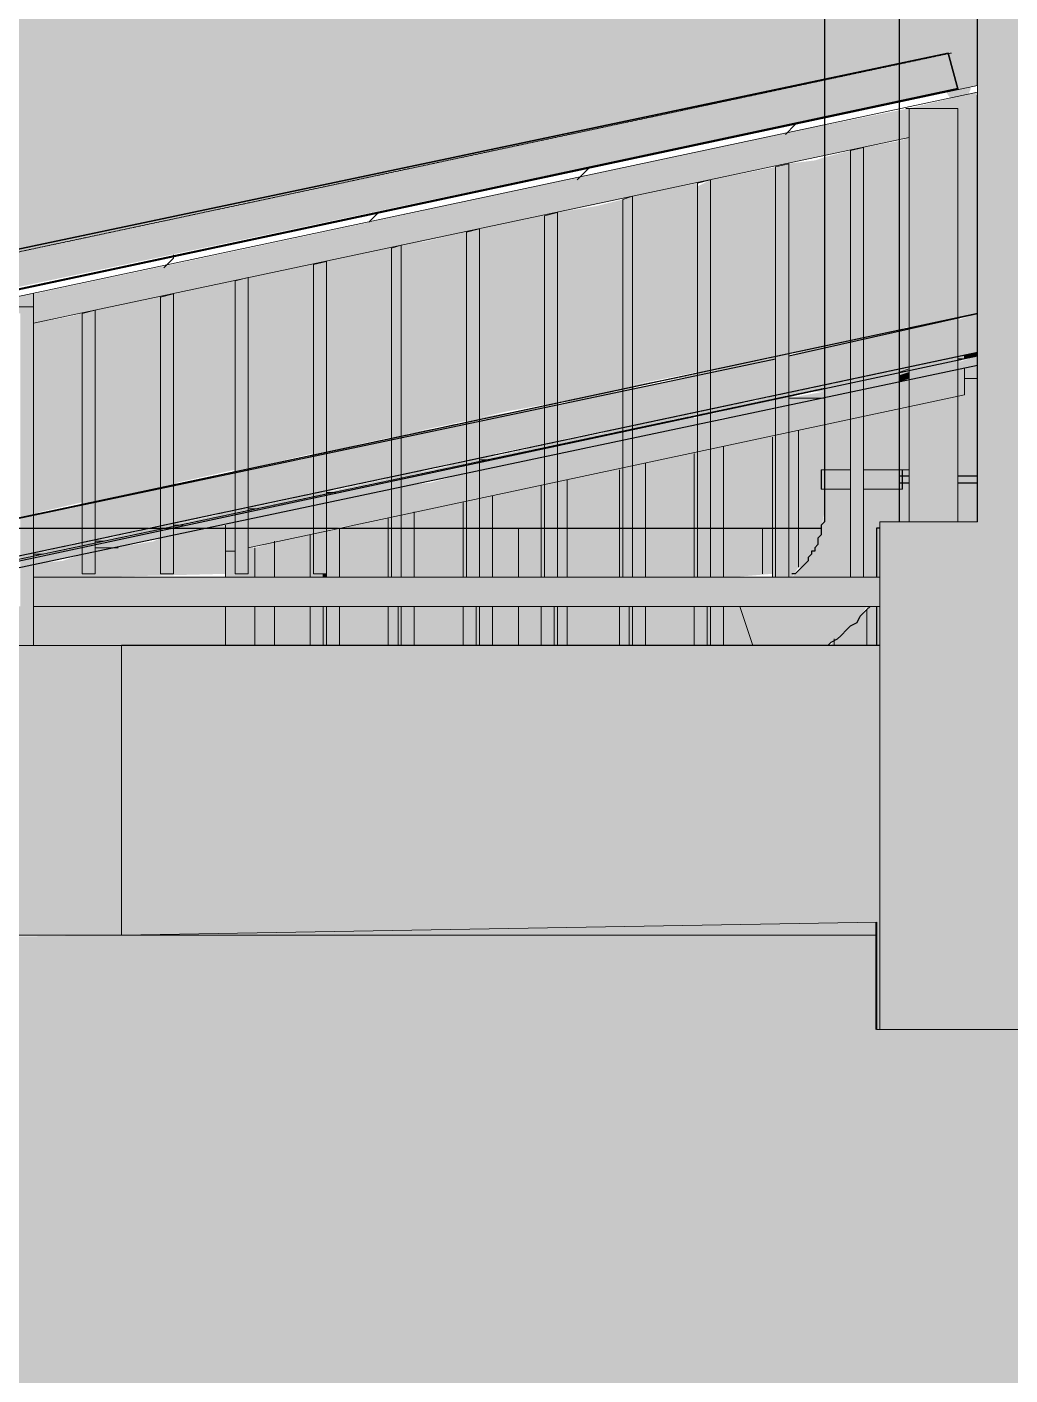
# Model space of a CAD drawing. Header units: millimetres. Extents: x -11345 to 411485, y -9810 to 73012.
# Drawn here: x 321737 to 323015, y 27488 to 29241 of the extents above; entities that cross this region are included whole.
import ezdxf

# ---------------------------------------------------------------- set-up
doc = ezdxf.new("R2010")
doc.units = ezdxf.units.MM
doc.linetypes.add('PDF_IMPORT', pattern=[1, 0.8, -0.2])
for name, color, linetype, true_color in [('PDF _Крыша', 9, 'Continuous', 0x808080), ('PDF _Обобщенные модели', 7, 'Continuous', 0xb5bcbf), ('PDF _Ограждение', 7, 'Continuous', 0x7f7f7f), ('PDF _Стены штриховка поверхности', 7, 'Continuous', 0xcacbcc)]:
    doc.layers.add(name, color=color, linetype=linetype, true_color=true_color)
doc.layers.add('PDF _Линии', color=7, linetype='Continuous')
doc.layers.add('PDF _Узлы', color=7, linetype='Continuous')

msp = doc.modelspace()

# ---------------------------------------------------------------- hatches: boundary and pattern name
at = {"layer": 'PDF _Крыша', "true_color": 0x444f5b, "transparency": 33554559}
for points in [[(322973.09649, 28800.3746), (322973.09649, 28813.07371), (322947.69826, 28804.60764), (322947.69826, 28796.14156)], [(322884.20269, 28783.44245), (322884.20269, 28791.90852), (322871.50357, 28787.67548), (322871.50357, 28779.20941)], [(322710.64812, 28745.3451), (322710.64812, 28753.81118), (322676.78381, 28749.57814), (322625.98735, 28736.87902), (322625.98735, 28728.41295), (322642.9195, 28732.64599), (322672.55077, 28736.87902)], [(322774.14369, 28758.04422), (322774.14369, 28766.51029), (322727.58027, 28758.04422), (322727.58027, 28749.57814), (322757.21154, 28753.81118)], [(322609.0552, 28732.64599), (322592.12304, 28732.64599), (322562.49177, 28724.17991), (322524.39443, 28715.71383), (322524.39443, 28707.24776), (322558.25874, 28711.48079), (322609.0552, 28724.17991)], [(322511.69531, 28703.01472), (322511.69531, 28711.48079), (322477.83101, 28707.24776), (322427.03455, 28694.54864), (322427.03455, 28686.08256), (322456.66582, 28690.3156), (322473.59797, 28694.54864)], [(322410.10239, 28681.84953), (322410.10239, 28690.3156), (322376.23809, 28686.08256), (322363.53897, 28681.84953), (322325.44163, 28673.38345), (322325.44163, 28664.91737), (322338.14074, 28664.91737), (322372.00505, 28673.38345)], [(322308.50947, 28660.68433), (322308.50947, 28669.15041), (322291.57732, 28664.91737), (322261.94605, 28660.68433), (322223.84871, 28652.21826), (322223.84871, 28643.75218), (322232.31478, 28643.75218), (322274.64517, 28652.21826)], [(322211.14959, 28639.51914), (322211.14959, 28647.98522), (322181.51832, 28643.75218), (322160.35313, 28639.51914), (322126.48882, 28631.05307), (322126.48882, 28622.58699), (322156.12009, 28626.82003), (322173.05225, 28631.05307)], [(322109.55667, 28618.35395), (322109.55667, 28626.82003), (322079.9254, 28622.58699), (322062.99325, 28618.35395), (322024.8959, 28609.88787), (322024.8959, 28601.4218), (322058.76021, 28605.65484)], [(322007.96375, 28597.18876), (322007.96375, 28605.65484), (321978.33248, 28601.4218), (321927.53602, 28588.72268), (321927.53602, 28580.25661), (321957.16729, 28584.48964), (321965.63337, 28588.72268), (321974.09944, 28588.72268)], [(321910.60387, 28576.02357), (321910.60387, 28584.48964), (321876.73956, 28580.25661), (321825.9431, 28567.55749), (321825.9431, 28559.09141), (321855.57437, 28563.32445), (321859.80741, 28563.32445), (321872.50652, 28567.55749)], [(321809.01095, 28554.85838), (321809.01095, 28563.32445), (321779.37968, 28559.09141), (321745.51537, 28550.62534), (321745.51537, 28542.15926), (321753.98145, 28542.15926), (321792.07879, 28550.62534)]]:
    msp.add_hatch(color=251, dxfattribs=at).paths.add_polyline_path(points)
at = {"layer": 'PDF _Обобщенные модели', "transparency": 33554559}
for color, points in [(256, [(322875.73661, 31835.46309), (322875.73661, 31839.69613), (322871.50357, 31839.69613), (322871.50357, 32262.99997), (322854.57142, 32258.76693), (322854.57142, 32305.33035), (322774.14369, 32296.86427), (322774.14369, 31839.69613), (322769.91065, 31839.69613), (322769.91065, 31818.53094), (322774.14369, 31818.53094), (322774.14369, 31204.74038), (322769.91065, 31204.74038), (322769.91065, 31179.34215), (322774.14369, 31179.34215), (322774.14369, 30569.78463), (322769.91065, 30569.78463), (322769.91065, 30544.3864), (322774.14369, 30544.3864), (322774.14369, 29934.82888), (322769.91065, 29934.82888), (322769.91065, 29909.43065), (322774.14369, 29909.43065), (322774.14369, 29299.87312), (322769.91065, 29299.87312), (322769.91065, 29274.47489), (322774.14369, 29274.47489), (322774.14369, 29172.88197), (322871.50357, 29194.04717), (322871.50357, 29274.47489), (322875.73661, 29274.47489), (322875.73661, 29282.94097), (322973.09649, 29282.94097), (322973.09649, 29291.40705), (322875.73661, 29291.40705), (322875.73661, 29299.87312), (322871.50357, 29299.87312), (322871.50357, 29909.43065), (322875.73661, 29909.43065), (322875.73661, 29917.89672), (322973.09649, 29917.89672), (322973.09649, 29926.3628), (322875.73661, 29926.3628), (322875.73661, 29934.82888), (322871.50357, 29934.82888), (322871.50357, 30544.3864), (322875.73661, 30544.3864), (322875.73661, 30552.85248), (322973.09649, 30552.85248), (322973.09649, 30561.31855), (322875.73661, 30561.31855), (322875.73661, 30569.78463), (322871.50357, 30569.78463), (322871.50357, 31179.34215), (322875.73661, 31179.34215), (322875.73661, 31187.80823), (322973.09649, 31187.80823), (322973.09649, 31200.50734), (322875.73661, 31196.2743), (322875.73661, 31204.74038), (322871.50357, 31204.74038), (322871.50357, 31818.53094), (322875.73661, 31818.53094), (322875.73661, 31822.76398), (322973.09649, 31822.76398), (322973.09649, 31826.99702), (322875.73661, 31826.99702), (322973.09649, 31831.23006), (322973.09649, 31835.46309)]), (7, [(322964.63042, 29160.18286), (322960.39738, 29168.64894), (322951.9313, 29177.11501), (322943.46523, 29177.11501), (322934.99915, 29168.64894), (322930.76611, 29160.18286), (322934.99915, 29151.71678), (322943.46523, 29143.25071), (322951.9313, 29143.25071), (322960.39738, 29151.71678)]), (7, [(322964.63042, 29160.18286), (322960.39738, 29168.64894), (322951.9313, 29177.11501), (322943.46523, 29177.11501), (322934.99915, 29168.64894), (322930.76611, 29160.18286), (322934.99915, 29151.71678), (322943.46523, 29143.25071), (322951.9313, 29143.25071), (322960.39738, 29151.71678)]), (256, [(322875.73661, 28647.98522), (322884.20269, 28647.98522), (322884.20269, 28656.4513), (322875.73661, 28656.4513), (322875.73661, 28664.91737), (322871.50357, 28664.91737), (322871.50357, 29092.45425), (322824.94015, 29083.98817), (322824.94015, 28525.22711), (322841.87231, 28525.22711), (322841.87231, 28588.72268), (322846.10534, 28588.72268), (322846.10534, 28597.18876), (322871.50357, 28597.18876), (322871.50357, 28639.51914), (322875.73661, 28639.51914)]), (256, [(322774.14369, 28664.91737), (322769.91065, 28664.91737), (322769.91065, 28639.51914), (322774.14369, 28639.51914), (322774.14369, 28605.65484), (322765.67761, 28571.79053), (322752.9785, 28546.3923), (322731.81331, 28525.22711), (322808.008, 28525.22711), (322808.008, 29079.75513), (322774.14369, 29071.28905)]), (256, [(322947.69826, 28656.4513), (322947.69826, 28647.98522), (322973.09649, 28647.98522), (322973.09649, 28656.4513)]), (256, [(322829.17319, 28487.12976), (322664.08469, 28487.12976), (322681.01685, 28436.3333), (322778.37673, 28436.3333), (322808.008, 28461.73153), (322820.70711, 28474.43065)])]:
    msp.add_hatch(color=color, dxfattribs=at).paths.add_polyline_path(points)
at = {"layer": 'PDF _Обобщенные модели', "true_color": 0x51565c, "transparency": 33554559}
for points in [[(322947.69826, 29160.18286), (322934.99915, 29206.74628), (322714.88115, 29160.18286), (321470.36788, 28897.73448), (321478.83396, 28851.17106), (321478.83396, 28846.93802), (321495.76611, 28851.17106), (321703.18499, 28897.73448)], [(322884.20269, 28791.90852), (322884.20269, 28851.17106), (322879.96965, 28846.93802), (322871.50357, 28846.93802), (322871.50357, 28787.67548)], [(322702.18204, 28808.84068), (322625.98735, 28796.14156), (322625.98735, 28791.90852), (322634.45343, 28796.14156), (322642.9195, 28797.55257), (322625.98735, 28791.90852), (322625.98735, 28736.87902), (322634.45343, 28741.11206), (322655.61862, 28745.3451), (322710.64812, 28753.81118), (322710.64812, 28762.27725), (322697.949, 28758.04422), (322681.01685, 28753.81118), (322670.01095, 28752.11796), (322710.64812, 28762.27725), (322710.64812, 28813.07371)], [(322223.84871, 28707.24776), (322223.84871, 28652.21826), (322232.31478, 28652.21826), (322253.47997, 28656.4513), (322308.50947, 28669.15041), (322308.50947, 28677.61649), (322283.11124, 28669.15041), (322247.55372, 28661.53094), (322270.41213, 28669.15041), (322308.50947, 28677.61649), (322308.50947, 28728.41295), (322304.27643, 28724.17991), (322291.57732, 28724.17991), (322269.80741, 28718.73743), (322223.84871, 28711.48079), (322223.84871, 28707.24776), (322232.31478, 28711.48079), (322257.71301, 28715.71383)]]:
    msp.add_hatch(color=251, dxfattribs=at).paths.add_polyline_path(points)
h = msp.add_hatch(color=251, dxfattribs=at)
h.paths.add_polyline_path([(322947.69826, 28863.87017), (322947.69826, 28859.63714), (322951.9313, 28863.87017), (322973.09649, 28868.10321), (322964.63042, 28868.10321)])
h.paths.add_polyline_path([(322947.69826, 28859.63714), (322947.69826, 28804.60764), (322956.16434, 28808.84068), (322956.16434, 28813.07371), (322960.39738, 28813.07371), (322973.09649, 28817.30675), (322973.09649, 28868.10321)])
h = msp.add_hatch(color=251, dxfattribs=at)
h.paths.add_polyline_path([(322727.58027, 28817.30675), (322727.58027, 28813.07371), (322731.81331, 28817.30675), (322774.14369, 28825.77283), (322765.67761, 28825.77283)])
h.paths.add_polyline_path([(322774.14369, 28766.51029), (322774.14369, 28825.77283), (322740.27938, 28817.30675), (322727.58027, 28813.07371), (322727.58027, 28758.04422), (322740.27938, 28762.27725), (322752.9785, 28766.51029)])
h = msp.add_hatch(color=251, dxfattribs=at)
h.paths.add_polyline_path([(322554.0257, 28724.17991), (322609.0552, 28736.87902), (322609.0552, 28787.67548), (322524.39443, 28770.74333), (322524.39443, 28715.71383), (322537.09354, 28719.94687)])
h.paths.add_polyline_path([(322524.39443, 28774.97637), (322524.39443, 28770.74333), (322532.86051, 28774.97637), (322609.0552, 28787.67548), (322609.0552, 28791.90852), (322600.58912, 28787.67548)])
h = msp.add_hatch(color=251, dxfattribs=at)
h.paths.add_polyline_path([(322427.03455, 28753.81118), (322427.03455, 28749.57814), (322431.26759, 28753.81118), (322459.80646, 28758.31732), (322427.03455, 28749.57814), (322427.03455, 28703.01472), (322511.69531, 28719.94687), (322511.69531, 28770.74333), (322503.22924, 28766.51029), (322490.53012, 28766.51029), (322469.36493, 28760.86624)])
h.paths.add_polyline_path([(322511.69531, 28711.48079), (322511.69531, 28719.94687), (322482.06405, 28711.48079), (322427.03455, 28703.01472), (322427.03455, 28694.54864), (322439.73366, 28698.78168), (322452.43278, 28703.01472)])
h = msp.add_hatch(color=251, dxfattribs=at)
h.paths.add_polyline_path([(322325.44163, 28732.64599), (322325.44163, 28728.41295), (322333.9077, 28732.64599), (322359.30593, 28736.87902), (322325.44163, 28728.41295), (322325.44163, 28677.61649), (322342.37378, 28681.84953), (322346.60682, 28686.08256), (322410.10239, 28698.78168), (322410.10239, 28749.57814), (322401.63632, 28745.3451), (322393.17024, 28745.3451), (322376.23809, 28741.11206)])
h.paths.add_polyline_path([(322410.10239, 28690.3156), (322410.10239, 28698.78168), (322397.40328, 28694.54864), (322380.47113, 28690.3156), (322325.44163, 28677.61649), (322325.44163, 28673.38345), (322338.14074, 28677.61649), (322355.07289, 28677.61649)])
h = msp.add_hatch(color=251, dxfattribs=at)
h.paths.add_polyline_path([(322126.48882, 28690.3156), (322126.48882, 28686.08256), (322134.9549, 28690.3156), (322160.35313, 28694.54864), (322126.48882, 28686.08256), (322126.48882, 28635.2861), (322139.18794, 28639.51914), (322211.14959, 28656.4513), (322211.14959, 28707.24776), (322202.68351, 28703.01472), (322194.21744, 28703.01472), (322177.28528, 28698.78168)])
h.paths.add_polyline_path([(322211.14959, 28647.98522), (322211.14959, 28656.4513), (322202.68351, 28652.21826), (322181.51832, 28647.98522), (322126.48882, 28635.2861), (322126.48882, 28631.05307), (322139.18794, 28635.2861), (322156.12009, 28635.2861)])
h = msp.add_hatch(color=251, dxfattribs=at)
h.paths.add_polyline_path([(322079.07879, 28675.07666), (322109.55667, 28681.84953), (322109.55667, 28686.08256), (322101.09059, 28681.84953), (322024.8959, 28664.91737), (322024.8959, 28614.12091), (322109.55667, 28635.2861), (322109.55667, 28681.84953), (322092.62452, 28677.61649)])
h.paths.add_polyline_path([(322109.55667, 28626.82003), (322109.55667, 28635.2861), (322096.85756, 28631.05307), (322079.9254, 28626.82003), (322024.8959, 28614.12091), (322024.8959, 28609.88787), (322037.59502, 28614.12091), (322054.52717, 28614.12091)])
h = msp.add_hatch(color=251, dxfattribs=at)
h.paths.add_polyline_path([(321969.86641, 28652.21826), (322007.96375, 28660.68433), (322007.96375, 28664.91737), (322003.73071, 28660.68433), (321927.53602, 28643.75218), (321927.53602, 28592.95572), (321978.33248, 28605.65484), (322007.96375, 28614.12091), (322007.96375, 28660.68433), (321991.0316, 28656.4513)])
h.paths.add_polyline_path([(322007.96375, 28605.65484), (322007.96375, 28614.12091), (321982.56552, 28605.65484), (321927.53602, 28592.95572), (321927.53602, 28588.72268), (321940.23514, 28592.95572), (321952.93425, 28592.95572)])
h = msp.add_hatch(color=251, dxfattribs=at)
h.paths.add_polyline_path([(321902.13779, 28639.51914), (321825.9431, 28622.58699), (321825.9431, 28571.79053), (321889.43868, 28588.72268), (321910.60387, 28592.95572), (321910.60387, 28643.75218)])
h.paths.add_polyline_path([(321910.60387, 28584.48964), (321910.60387, 28592.95572), (321897.90475, 28588.72268), (321880.9726, 28584.48964), (321825.9431, 28571.79053), (321825.9431, 28567.55749), (321838.64222, 28571.79053), (321855.57437, 28571.79053)])
h = msp.add_hatch(color=251, dxfattribs=at)
h.paths.add_polyline_path([(321785.42688, 28612.91147), (321809.01095, 28618.35395), (321809.01095, 28622.58699), (321804.77791, 28618.35395), (321745.51537, 28605.65484), (321745.51537, 28554.85838), (321775.14664, 28563.32445), (321809.01095, 28571.79053), (321809.01095, 28618.35395), (321792.07879, 28614.12091)])
h.paths.add_polyline_path([(321809.01095, 28563.32445), (321809.01095, 28571.79053), (321796.31183, 28567.55749), (321745.51537, 28554.85838), (321745.51537, 28550.62534), (321758.21449, 28554.85838), (321775.14664, 28554.85838)])
at = {"layer": 'PDF _Ограждение', "true_color": 0xf7fbf5, "transparency": 33554559}
h = msp.add_hatch(color=7, dxfattribs=at)
h.paths.add_polyline_path([(322024.8959, 28913.25562), (322109.55667, 28931.21397), (322109.55667, 28580.25661), (322105.32363, 28580.25661), (322105.32363, 28525.22711), (322033.36198, 28525.22711), (322033.36198, 28563.32445), (322024.8959, 28563.32445)])
h.paths.add_polyline_path([(321715.8841, 28487.12976), (321715.8841, 28868.10321), (321728.58322, 28868.10321), (321728.58322, 28487.12976)], flags=0)
h.paths.add_polyline_path([(322126.48882, 28529.46014), (322126.48882, 28525.22711), (322122.25579, 28525.22711), (322122.25579, 28529.46014)], flags=0)
h.paths.add_polyline_path([(322211.14959, 28952.76398), (322211.14959, 28601.4218), (322206.91655, 28601.4218), (322206.91655, 28525.22711), (322143.42098, 28525.22711), (322143.42098, 28588.72268), (322126.48882, 28584.48964), (322126.48882, 28934.80564)], flags=0)
h.paths.add_polyline_path([(322223.84871, 28955.47951), (322308.50947, 28973.58307), (322308.50947, 28622.58699), (322304.27643, 28622.58699), (322304.27643, 28525.22711), (322240.78086, 28525.22711), (322240.78086, 28609.88787), (322223.84871, 28605.65484)], flags=0)
h.paths.add_polyline_path([(322415.99184, 28996.56672), (322410.10239, 28995.09436), (322410.10239, 28643.75218), (322405.86936, 28643.75218), (322405.86936, 28525.22711), (322342.37378, 28525.22711), (322342.37378, 28631.05307), (322325.44163, 28626.82003), (322325.44163, 28977.20379)], flags=0)
h.paths.add_polyline_path([(322518.15627, 29018.41321), (322511.69531, 29016.25955), (322511.69531, 28664.91737), (322507.46228, 28664.91737), (322507.46228, 28525.22711), (322439.73366, 28525.22711), (322439.73366, 28652.21826), (322427.03455, 28647.98522), (322427.03455, 28998.92806)], flags=0)
h.paths.add_polyline_path([(322625.33611, 29041.33217), (322609.0552, 29033.19171), (322609.0552, 28686.08256), (322604.82216, 28686.08256), (322604.82216, 28525.22711), (322541.32658, 28525.22711), (322541.32658, 28673.38345), (322524.39443, 28669.15041), (322524.39443, 29019.74715)], flags=0)
h.paths.add_polyline_path([(321847.10829, 28876.56929), (321931.76906, 28893.50144), (322007.96375, 28909.66395), (322007.96375, 28559.09141), (321995.26464, 28559.09141), (321995.26464, 28525.22711), (321745.51537, 28525.22711), (321745.51537, 28855.4041)], flags=0)
h.paths.add_polyline_path([(321745.51537, 28893.50144), (321745.51537, 28876.56929), (321686.25284, 28876.56929), (321686.25284, 28436.3333), (321745.51537, 28436.3333), (321745.51537, 28487.12976), (321995.26464, 28487.12976), (321995.26464, 28436.3333), (322033.36198, 28436.3333), (322033.36198, 28487.12976), (322105.32363, 28487.12976), (322105.32363, 28436.3333), (322122.25579, 28436.3333), (322122.25579, 28487.12976), (322126.48882, 28487.12976), (322126.48882, 28436.3333), (322143.42098, 28436.3333), (322143.42098, 28487.12976), (322206.91655, 28487.12976), (322206.91655, 28436.3333), (322219.61567, 28436.3333), (322219.61567, 28487.12976), (322223.84871, 28487.12976), (322223.84871, 28436.3333), (322240.78086, 28436.3333), (322240.78086, 28487.12976), (322304.27643, 28487.12976), (322304.27643, 28436.3333), (322321.20859, 28436.3333), (322321.20859, 28487.12976), (322325.44163, 28487.12976), (322325.44163, 28436.3333), (322342.37378, 28436.3333), (322342.37378, 28487.12976), (322405.86936, 28487.12976), (322405.86936, 28436.3333), (322422.80151, 28436.3333), (322422.80151, 28487.12976), (322427.03455, 28487.12976), (322427.03455, 28436.3333), (322439.73366, 28436.3333), (322439.73366, 28487.12976), (322507.46228, 28487.12976), (322507.46228, 28436.3333), (322520.16139, 28436.3333), (322520.16139, 28487.12976), (322524.39443, 28487.12976), (322524.39443, 28436.3333), (322541.32658, 28436.3333), (322541.32658, 28487.12976), (322604.82216, 28487.12976), (322604.82216, 28436.3333), (322621.75431, 28436.3333), (322621.75431, 28487.12976), (322625.98735, 28487.12976), (322625.98735, 28436.3333), (322642.9195, 28436.3333), (322642.9195, 28487.12976), (322846.10534, 28487.12976), (322846.10534, 28525.22711), (322824.94015, 28525.22711), (322824.94015, 29083.98817), (322808.008, 29079.75513), (322808.008, 28525.22711), (322731.81331, 28525.22711), (322740.27938, 28537.92622), (322740.27938, 28715.71383), (322727.58027, 28711.48079), (322727.58027, 29062.82298), (322710.64812, 29058.58994), (322710.64812, 28707.24776), (322706.41508, 28707.24776), (322706.41508, 28525.22711), (322642.9195, 28525.22711), (322642.9195, 28694.54864), (322625.98735, 28690.3156), (322625.98735, 29041.47142), (322884.20269, 29096.68728), (322884.20269, 28597.18876), (322947.69826, 28597.18876), (322947.69826, 29134.78463), (322884.20269, 29134.78463), (322693.71596, 29096.68728), (322024.8959, 28952.76398)], flags=0)
for points in [[(321927.53602, 28529.46014), (321927.53602, 28893.50144), (321910.60387, 28889.2684), (321910.60387, 28529.46014)], [(321825.9431, 28529.46014), (321825.9431, 28872.33625), (321809.01095, 28868.10321), (321809.01095, 28529.46014)], [(322829.17319, 28436.3333), (322829.17319, 28482.89672), (322816.47407, 28470.19761), (322786.84281, 28444.79938), (322786.84281, 28436.3333)]]:
    msp.add_hatch(color=7, dxfattribs=at).paths.add_polyline_path(points)
at = {"layer": 'PDF _Ограждение', "true_color": 0x383e42, "transparency": 33554559}
for points in [[(322973.09649, 28813.07371), (322973.09649, 28817.30675), (322956.16434, 28813.07371), (322956.16434, 28808.84068)], [(322973.09649, 28783.44245), (322973.09649, 28800.3746), (322956.16434, 28796.14156), (322947.69826, 28796.14156), (322947.69826, 28758.04422), (322956.16434, 28762.27725), (322956.16434, 28783.44245)], [(322884.20269, 28745.3451), (322884.20269, 28783.44245), (322871.50357, 28779.20941), (322871.50357, 28745.3451)], [(322774.14369, 28724.17991), (322774.14369, 28758.04422), (322727.58027, 28749.57814), (322727.58027, 28711.48079)], [(322710.64812, 28745.3451), (322702.18204, 28745.3451), (322625.98735, 28728.41295), (322625.98735, 28690.3156), (322681.01685, 28703.01472), (322710.64812, 28707.24776)], [(322609.0552, 28724.17991), (322600.58912, 28724.17991), (322524.39443, 28707.24776), (322524.39443, 28669.15041), (322579.42393, 28681.84953), (322600.58912, 28686.08256), (322609.0552, 28686.08256)], [(322511.69531, 28664.91737), (322511.69531, 28703.01472), (322456.66582, 28690.3156), (322427.03455, 28686.08256), (322427.03455, 28647.98522), (322431.26759, 28647.98522)], [(322410.10239, 28643.75218), (322410.10239, 28681.84953), (322355.07289, 28669.15041), (322325.44163, 28664.91737), (322325.44163, 28626.82003)], [(322308.50947, 28622.58699), (322308.50947, 28660.68433), (322261.94605, 28647.98522), (322223.84871, 28643.75218), (322223.84871, 28605.65484), (322278.8782, 28618.35395)], [(322211.14959, 28601.4218), (322211.14959, 28639.51914), (322194.21744, 28635.2861), (322126.48882, 28622.58699), (322126.48882, 28584.48964), (322134.9549, 28588.72268)], [(322109.55667, 28580.25661), (322109.55667, 28618.35395), (322054.52717, 28605.65484), (322024.8959, 28601.4218), (322024.8959, 28563.32445), (322050.29413, 28567.55749)], [(322007.96375, 28559.09141), (322007.96375, 28597.18876), (321995.26464, 28592.95572), (321995.26464, 28559.09141)]]:
    msp.add_hatch(color=250, dxfattribs=at).paths.add_polyline_path(points)
at = {"layer": 'PDF _Стены штриховка поверхности', "transparency": 33554687}
h = msp.add_hatch(color=256, dxfattribs=at)
h.paths.add_polyline_path([(321792.07879, 28863.87017), (321745.51537, 28855.4041), (321745.51537, 28605.65484), (321753.98145, 28609.88787), (321809.01095, 28622.58699), (321809.01095, 28868.10321)])
h.paths.add_polyline_path([(321927.53602, 31788.89967), (321927.53602, 29405.69908), (320191.9903, 29405.69908), (320191.9903, 31788.89967)])
h.paths.add_polyline_path([(322774.14369, 29934.82888), (322774.14369, 30544.3864), (322769.91065, 30544.3864), (322769.91065, 30569.78463), (322774.14369, 30569.78463), (322774.14369, 31179.34215), (322769.91065, 31179.34215), (322769.91065, 31204.74038), (322774.14369, 31204.74038), (322774.14369, 31818.53094), (322769.91065, 31818.53094), (322769.91065, 31839.69613), (322774.14369, 31839.69613), (322774.14369, 32296.86427), (322613.28823, 32275.69908), (322490.53012, 32258.76693), (322490.53012, 32330.72858), (322774.14369, 32368.82593), (322774.14369, 32453.48669), (322769.91065, 32453.48669), (322769.91065, 32478.88492), (322774.14369, 32478.88492), (322774.14369, 33058.81118), (315840.42688, 33058.81118), (315840.42688, 28588.72268), (316102.87525, 28588.72268), (316102.87525, 28631.05307), (316098.64222, 28622.58699), (316098.64222, 28978.16221), (316115.57437, 28999.3274), (316153.67172, 28999.3274), (316170.60387, 28952.76398), (316267.96375, 28952.76398), (316284.8959, 28999.3274), (316318.76021, 28999.3274), (316335.69236, 28952.76398), (316433.05225, 28952.76398), (316449.9844, 28999.3274), (316483.84871, 28999.3274), (316500.78086, 28952.76398), (316598.14074, 28952.76398), (316615.07289, 28999.3274), (316653.17024, 28999.3274), (316670.10239, 28952.76398), (316767.46228, 28952.76398), (316784.39443, 28999.3274), (316818.25874, 28999.3274), (316822.49177, 28990.86132), (316826.72481, 28978.16221), (316830.95785, 28961.23006), (316835.19089, 28952.76398), (316932.55077, 28952.76398), (316936.78381, 28961.23006), (316936.78381, 28978.16221), (316945.24989, 28990.86132), (316949.48292, 28999.3274), (316991.81331, 28999.3274), (317008.74546, 28952.76398), (317106.10534, 28952.76398), (317123.0375, 28999.3274), (317156.9018, 28999.3274), (317173.83396, 28952.76398), (317271.19384, 28952.76398), (317288.12599, 28999.3274), (317326.22334, 28999.3274), (317343.15549, 28952.76398), (317440.51537, 28952.76398), (317457.44753, 28999.3274), (317491.31183, 28999.3274), (317508.24399, 28952.76398), (317605.60387, 28952.76398), (317622.53602, 28999.3274), (317660.63337, 28999.3274), (317677.56552, 28952.76398), (317774.9254, 28952.76398), (317791.85756, 28999.3274), (317851.12009, 28999.3274), (317868.05225, 28952.76398), (317965.41213, 28952.76398), (317982.34428, 28999.3274), (318020.44163, 28999.3274), (318033.14074, 28952.76398), (318134.73366, 28952.76398), (318151.66582, 28999.3274), (318185.53012, 28999.3274), (318202.46228, 28952.76398), (318299.82216, 28952.76398), (318316.75431, 28999.3274), (318350.61862, 28999.3274), (318367.55077, 28952.76398), (318464.91065, 28952.76398), (318481.84281, 28999.3274), (318519.94015, 28999.3274), (318536.87231, 28952.76398), (318634.23219, 28952.76398), (318651.16434, 28999.3274), (318685.02865, 28999.3274), (318685.02865, 28588.72268), (321648.15549, 28588.72268), (321686.25284, 28592.95572), (321686.25284, 28876.56929), (321745.51537, 28876.56929), (321745.51537, 28893.50144), (321741.28233, 28893.50144), (321660.85461, 28876.56929), (321525.39738, 28846.93802), (321483.067, 28838.47194), (321483.067, 28846.93802), (321478.83396, 28846.93802), (321470.36788, 28897.73448), (321952.93425, 28999.3274), (322774.14369, 29172.88197), (322774.14369, 29274.47489), (322769.91065, 29274.47489), (322769.91065, 29299.87312), (322774.14369, 29299.87312), (322774.14369, 29909.43065), (322769.91065, 29909.43065), (322769.91065, 29934.82888)], flags=0)
h.paths.add_polyline_path([(317995.0434, 29405.69908), (316263.73071, 29405.69908), (316263.73071, 31788.89967), (317995.0434, 31788.89967)], flags=0)
for points in [[(322973.09649, 29282.94097), (322875.73661, 29282.94097), (322875.73661, 29274.47489), (322871.50357, 29274.47489), (322871.50357, 29194.04717), (322934.99915, 29206.74628), (322947.69826, 29164.4159), (322947.69826, 29160.18286), (322956.16434, 29160.18286), (322973.09649, 29164.4159)], [(322973.09649, 28868.10321), (322973.09649, 29155.94982), (322884.20269, 29134.78463), (322947.69826, 29134.78463), (322947.69826, 28863.87017)], [(322884.20269, 28851.17106), (322884.20269, 29096.68728), (322871.50357, 29092.45425), (322871.50357, 28846.93802)], [(322774.14369, 28825.77283), (322774.14369, 29071.28905), (322761.44458, 29067.05602), (322727.58027, 29062.82298), (322727.58027, 28817.30675)], [(322710.64812, 28813.07371), (322710.64812, 29058.58994), (322625.98735, 29041.65779), (322625.98735, 28796.14156), (322664.08469, 28800.3746)], [(322609.0552, 28791.90852), (322609.0552, 29037.42475), (322524.39443, 29020.49259), (322524.39443, 28774.97637)], [(322511.69531, 28770.74333), (322511.69531, 29016.25955), (322477.83101, 29007.79348), (322427.03455, 28999.3274), (322427.03455, 28753.81118), (322456.66582, 28758.04422)], [(322410.10239, 28749.57814), (322410.10239, 28995.09436), (322384.70416, 28990.86132), (322325.44163, 28978.16221), (322325.44163, 28732.64599), (322363.53897, 28741.11206)], [(322308.50947, 28728.41295), (322308.50947, 28973.92917), (322253.47997, 28961.23006), (322223.84871, 28956.99702), (322223.84871, 28711.48079), (322228.08174, 28711.48079)], [(322211.14959, 28952.76398), (322206.91655, 28952.76398), (322126.48882, 28935.83183), (322126.48882, 28690.3156), (322134.9549, 28690.3156), (322211.14959, 28707.24776)], [(322109.55667, 28686.08256), (322109.55667, 28931.59879), (322024.8959, 28914.66663), (322024.8959, 28664.91737), (322037.59502, 28669.15041)], [(322007.96375, 28664.91737), (322007.96375, 28910.4336), (321944.46818, 28897.73448), (321927.53602, 28893.50144), (321927.53602, 28643.75218), (321931.76906, 28647.98522)], [(321910.60387, 28643.75218), (321910.60387, 28889.2684), (321825.9431, 28872.33625), (321825.9431, 28622.58699), (321902.13779, 28639.51914)], [(322973.09649, 28783.44245), (322956.16434, 28783.44245), (322956.16434, 28762.27725), (322947.69826, 28758.04422), (322947.69826, 28656.4513), (322973.09649, 28656.4513)], [(322884.20269, 28745.3451), (322871.50357, 28745.3451), (322871.50357, 28664.91737), (322875.73661, 28664.91737), (322875.73661, 28656.4513), (322884.20269, 28656.4513)], [(322774.14369, 28664.91737), (322774.14369, 28724.17991), (322740.27938, 28715.71383), (322740.27938, 28588.72268), (322769.91065, 28588.72268), (322774.14369, 28609.88787), (322774.14369, 28639.51914), (322769.91065, 28639.51914), (322769.91065, 28664.91737)], [(322706.41508, 28707.24776), (322697.949, 28707.24776), (322642.9195, 28694.54864), (322642.9195, 28588.72268), (322706.41508, 28588.72268)], [(322604.82216, 28686.08256), (322596.35608, 28686.08256), (322541.32658, 28673.38345), (322541.32658, 28588.72268), (322604.82216, 28588.72268)], [(322507.46228, 28664.91737), (322498.9962, 28664.91737), (322439.73366, 28652.21826), (322439.73366, 28588.72268), (322507.46228, 28588.72268)], [(322884.20269, 28647.98522), (322875.73661, 28647.98522), (322875.73661, 28639.51914), (322871.50357, 28639.51914), (322871.50357, 28597.18876), (322884.20269, 28597.18876)], [(322973.09649, 28647.98522), (322947.69826, 28647.98522), (322947.69826, 28597.18876), (322973.09649, 28597.18876)], [(322405.86936, 28643.75218), (322397.40328, 28643.75218), (322342.37378, 28631.05307), (322342.37378, 28588.72268), (322405.86936, 28588.72268)], [(322304.27643, 28622.58699), (322295.81036, 28622.58699), (322240.78086, 28609.88787), (322240.78086, 28588.72268), (322304.27643, 28588.72268)], [(321995.26464, 28588.72268), (321995.26464, 28592.95572), (321969.86641, 28588.72268)], [(322206.91655, 28601.4218), (322194.21744, 28601.4218), (322143.42098, 28588.72268), (322206.91655, 28588.72268)]]:
    msp.add_hatch(color=256, dxfattribs=at).paths.add_polyline_path(points)
at = {"layer": 'PDF _Стены штриховка поверхности', "true_color": 0x3a3a3a, "transparency": 33554687}
for points in [[(321995.26464, 28588.72268), (321965.63337, 28588.72268), (321927.53602, 28580.25661), (321927.53602, 28529.46014), (321910.60387, 28529.46014), (321910.60387, 28576.02357), (321902.13779, 28571.79053), (321825.9431, 28559.09141), (321825.9431, 28529.46014), (321809.01095, 28529.46014), (321809.01095, 28554.85838), (321783.61272, 28546.3923), (321745.51537, 28542.15926), (321745.51537, 28525.22711), (321830.17614, 28525.22711), (321995.26464, 28529.46014)], [(322105.32363, 28580.25661), (322096.85756, 28580.25661), (322033.36198, 28563.32445), (322033.36198, 28525.22711), (322105.32363, 28525.22711)], [(322206.91655, 28588.72268), (322143.42098, 28588.72268), (322143.42098, 28525.22711), (322206.91655, 28525.22711)], [(322304.27643, 28588.72268), (322240.78086, 28588.72268), (322240.78086, 28525.22711), (322304.27643, 28525.22711)], [(322405.86936, 28588.72268), (322342.37378, 28588.72268), (322342.37378, 28525.22711), (322405.86936, 28525.22711)], [(322507.46228, 28588.72268), (322439.73366, 28588.72268), (322439.73366, 28525.22711), (322507.46228, 28525.22711)], [(322604.82216, 28588.72268), (322541.32658, 28588.72268), (322541.32658, 28525.22711), (322604.82216, 28525.22711)], [(322706.41508, 28588.72268), (322642.9195, 28588.72268), (322642.9195, 28525.22711), (322655.61862, 28525.22711), (322706.41508, 28529.46014)], [(322769.91065, 28588.72268), (322740.27938, 28588.72268), (322740.27938, 28537.92622), (322744.51242, 28537.92622), (322752.9785, 28546.3923), (322769.91065, 28576.02357)], [(322846.10534, 28588.72268), (322841.87231, 28588.72268), (322841.87231, 28525.22711), (322846.10534, 28525.22711)], [(322126.48882, 28529.46014), (322122.25579, 28529.46014), (322122.25579, 28525.22711), (322126.48882, 28525.22711)], [(321859.80741, 28436.3333), (321859.80741, 28059.59289), (322841.87231, 28076.52504), (322841.87231, 27936.83478), (322846.10534, 27936.83478), (322846.10534, 28487.12976), (322829.17319, 28487.12976), (322829.17319, 28436.3333), (322786.84281, 28436.3333), (322786.84281, 28444.79938), (322782.60977, 28436.3333), (322681.01685, 28436.3333), (322664.08469, 28487.12976), (322642.9195, 28487.12976), (322642.9195, 28436.3333), (322625.98735, 28436.3333), (322625.98735, 28487.12976), (322621.75431, 28487.12976), (322621.75431, 28436.3333), (322604.82216, 28436.3333), (322604.82216, 28487.12976), (322541.32658, 28487.12976), (322541.32658, 28436.3333), (322524.39443, 28436.3333), (322524.39443, 28487.12976), (322520.16139, 28487.12976), (322520.16139, 28436.3333), (322507.46228, 28436.3333), (322507.46228, 28487.12976), (322439.73366, 28487.12976), (322439.73366, 28436.3333), (322427.03455, 28436.3333), (322427.03455, 28487.12976), (322422.80151, 28487.12976), (322422.80151, 28436.3333), (322405.86936, 28436.3333), (322405.86936, 28487.12976), (322342.37378, 28487.12976), (322342.37378, 28436.3333), (322325.44163, 28436.3333), (322325.44163, 28487.12976), (322321.20859, 28487.12976), (322321.20859, 28436.3333), (322304.27643, 28436.3333), (322304.27643, 28487.12976), (322240.78086, 28487.12976), (322240.78086, 28436.3333), (322223.84871, 28436.3333), (322223.84871, 28487.12976), (322219.61567, 28487.12976), (322219.61567, 28436.3333), (322206.91655, 28436.3333), (322206.91655, 28487.12976), (322143.42098, 28487.12976), (322143.42098, 28436.3333), (322126.48882, 28436.3333), (322126.48882, 28487.12976), (322122.25579, 28487.12976), (322122.25579, 28436.3333), (322105.32363, 28436.3333), (322105.32363, 28487.12976), (322033.36198, 28487.12976), (322033.36198, 28436.3333), (321995.26464, 28436.3333), (321995.26464, 28487.12976), (321745.51537, 28487.12976), (321745.51537, 28436.3333)]]:
    msp.add_hatch(color=250, dxfattribs=at).paths.add_polyline_path(points)
at = {"layer": 'PDF _Узлы', "true_color": 0x939393, "transparency": 33554687}
msp.add_hatch(color=252, dxfattribs=at).paths.add_polyline_path([(342508.56847, 44259.43065), (336150.54487, 47374.94687), (329792.52127, 44259.43065), (329788.28823, 44259.43065), (329788.28823, 44183.23596), (330330.11714, 44183.23596), (330330.11714, 44085.87607), (330347.0493, 44085.87607), (330347.0493, 43984.28315), (330368.21449, 43984.28315), (330368.21449, 43637.17401), (330423.24399, 43637.17401), (330423.24399, 33376.28905), (322490.53012, 32330.72858), (322490.53012, 32258.76693), (322973.09649, 32322.2625), (322973.09649, 28597.18876), (322846.10534, 28597.18876), (322846.10534, 27936.83478), (342076.79856, 27936.83478), (342076.79856, 44187.46899), (342339.24694, 44259.43065), (342347.71301, 44259.43065), (342504.33543, 44183.23596), (342512.80151, 44179.00292), (342512.80151, 44259.43065)])
at = {"layer": 'PDF _Узлы', "true_color": 0x868686, "transparency": 33554687}
msp.add_hatch(color=252, dxfattribs=at).paths.add_polyline_path([(321859.80741, 28436.3333), (321571.9608, 28436.3333), (321571.9608, 28059.59289), (321859.80741, 28059.59289)])
at = {"layer": 'PDF _Узлы', "true_color": 0xffffff, "transparency": 33554687}
msp.add_hatch(color=7, dxfattribs=at).paths.add_polyline_path([(322841.87231, 27936.83478), (322841.87231, 28076.52504), (321859.80741, 28059.59289), (321504.23219, 28055.35985), (318138.9667, 28008.79643), (313609.61567, 27936.83478), (310765.0139, 27890.27135), (309203.02275, 27864.87312), (308034.70416, 27843.70793), (306481.17909, 27831.00882), (301113.68646, 27775.97932), (300093.52422, 27763.2802), (299331.57732, 27775.97932), (299064.8959, 27763.2802), (296537.77201, 27665.92032), (296537.77201, 24228.69318), (345725.67761, 24228.69318), (345725.67761, 27831.00882), (345264.27643, 27843.70793), (344718.21449, 27864.87312), (343968.9667, 27890.27135), (342055.63337, 27936.83478)])

# ---------------------------------------------------------------- linework, layer by layer
at = {"layer": 'PDF _Крыша', "color": 7, "lineweight": 9}
for points in [[(322973.09649, 29164.4159), (321483.067, 28846.93802), (321483.067, 28838.47194), (322973.09649, 29155.94982)], [(322723.34723, 29100.92032), (322736.04635, 29113.61944)], [(322452.43278, 29041.65779), (322465.13189, 29054.3569)], [(322181.51832, 28986.62829), (322194.21744, 28999.3274)], [(321914.83691, 28927.36575), (321927.53602, 28940.06486)]]:
    msp.add_lwpolyline(points, dxfattribs=at)
at = {"layer": 'PDF _Крыша', "color": 251, "lineweight": 0, "true_color": 0x444f5b}
for points in [[(322774.14369, 28758.04422), (322727.58027, 28758.04422), (322774.14369, 28758.04422)], [(321855.57437, 28563.32445), (321825.9431, 28563.32445), (321855.57437, 28563.32445)]]:
    msp.add_lwpolyline(points, dxfattribs=at)
at = {"layer": 'PDF _Линии', "lineweight": 9}
for points in [[(322973.09649, 32322.2625), (322490.53012, 32258.76693), (322490.53012, 32330.72858), (330423.24399, 33376.28905), (330423.24399, 43637.17401), (330368.21449, 43637.17401), (330368.21449, 43984.28315), (330347.0493, 43984.28315), (330347.0493, 44085.87607), (330330.11714, 44085.87607), (330330.11714, 44183.23596), (329788.28823, 44183.23596), (329788.28823, 44259.43065), (336150.54487, 47374.94687), (342512.80151, 44259.43065), (342512.80151, 44179.00292), (342347.71301, 44259.43065), (342076.79856, 44187.46899), (342076.79856, 27936.83478), (322973.09649, 27936.83478), (322846.10534, 27936.83478), (322846.10534, 28597.18876), (322973.09649, 28597.18876)], [(321859.80741, 28059.59289), (321859.80741, 28436.3333), (321571.9608, 28436.3333), (321571.9608, 28059.59289)]]:
    msp.add_lwpolyline(points, close=True, dxfattribs=at)
at = {"layer": 'PDF _Линии', "lineweight": 30, "ltscale": 115.354366}
msp.add_lwpolyline([(322774.14369, 43903.85543), (322774.14369, 28652.21826)], dxfattribs=at)
at = {"layer": 'PDF _Линии', "lineweight": 30, "ltscale": 30.690611}
msp.add_lwpolyline([(322871.50357, 28652.21826), (322871.50357, 33363.58994), (322871.50357, 43903.85543)], dxfattribs=at)
at = {"layer": 'PDF _Линии', "lineweight": 30}
for points in [[(322973.09649, 29164.4159), (322973.09649, 29282.94097)], [(322973.09649, 28597.18876), (322973.09649, 28868.10321), (322973.09649, 29151.71678)], [(322769.91065, 28664.91737), (322769.91065, 28639.51914)], [(322875.73661, 28639.51914), (322875.73661, 28664.91737)], [(322774.14369, 28652.21826), (322774.14369, 28605.65484), (322774.14369, 28601.4218), (322774.14369, 28597.18876), (322769.91065, 28592.95572), (322769.91065, 28588.72268), (322769.91065, 28584.48964), (322769.91065, 28580.25661), (322765.67761, 28576.02357), (322765.67761, 28571.79053), (322765.67761, 28567.55749), (322761.44458, 28563.32445), (322761.44458, 28559.09141), (322757.21154, 28559.09141), (322757.21154, 28554.85838), (322752.9785, 28550.62534), (322752.9785, 28546.3923), (322748.74546, 28542.15926), (322744.51242, 28537.92622), (322740.27938, 28533.69318), (322736.04635, 28529.46014), (322731.81331, 28529.46014)], [(322884.20269, 28656.4513), (322871.50357, 28656.4513)], [(322871.50357, 28597.18876), (322871.50357, 28605.65484), (322871.50357, 28652.21826)], [(322871.50357, 28647.98522), (322884.20269, 28647.98522)], [(322973.09649, 28656.4513), (322947.69826, 28656.4513)], [(322947.69826, 28647.98522), (322973.09649, 28647.98522)], [(322846.10534, 28588.72268), (322841.87231, 28588.72268), (322841.87231, 28525.22711)], [(322778.37673, 28436.3333), (322782.60977, 28440.56634), (322791.07584, 28444.79938), (322795.30888, 28449.03242), (322803.77496, 28457.49849), (322808.008, 28461.73153), (322816.47407, 28465.96457), (322820.70711, 28474.43065), (322824.94015, 28478.66368), (322829.17319, 28482.89672), (322833.40623, 28487.12976)], [(322841.87231, 28487.12976), (322841.87231, 28436.3333)], [(322846.10534, 28436.3333), (321859.80741, 28436.3333)]]:
    msp.add_lwpolyline(points, dxfattribs=at)
msp.add_lwpolyline([(322947.69826, 29160.18286), (322934.99915, 29206.74628), (321470.36788, 28897.73448), (321478.83396, 28846.93802), (321470.36788, 28897.73448), (322934.99915, 29206.74628)], close=True, dxfattribs=at)
at = {"layer": 'PDF _Линии', "lineweight": 30, "ltscale": 1.037779}
msp.add_lwpolyline([(322727.58027, 28813.07371), (322973.09649, 28868.10321), (321584.65992, 28571.79053), (322710.64812, 28808.84068)], dxfattribs=at)
at = {"layer": 'PDF _Линии', "lineweight": 30, "ltscale": 0.996374}
msp.add_lwpolyline([(321588.89295, 28516.76103), (322973.09649, 28813.07371)], dxfattribs=at)
at = {"layer": 'PDF _Линии', "lineweight": 30, "ltscale": 0.904952}
msp.add_lwpolyline([(322973.09649, 28817.30675), (321597.35903, 28525.22711)], dxfattribs=at)
at = {"layer": 'PDF _Линии', "lineweight": 30, "ltscale": 0.988248}
msp.add_lwpolyline([(322973.09649, 28800.3746), (321588.89295, 28508.29495)], dxfattribs=at)
at = {"layer": 'PDF _Линии', "lineweight": 30, "ltscale": 58.079336}
msp.add_lwpolyline([(313745.07289, 28588.72268), (322769.91065, 28588.72268)], dxfattribs=at)
at = {"layer": 'PDF _Линии', "lineweight": 9}
for points in [[(322841.87231, 28076.52504), (321859.80741, 28059.59289)], [(322846.10534, 27936.83478), (322841.87231, 27936.83478)]]:
    msp.add_lwpolyline(points, dxfattribs=at)
at = {"layer": 'PDF _Линии', "lineweight": 40}
msp.add_lwpolyline([(322841.87231, 27936.83478), (322841.87231, 28076.52504)], dxfattribs=at)
at = {"layer": 'PDF _Обобщенные модели', "color": 7, "linetype": 'PDF_IMPORT', "lineweight": 18, "ltscale": 3.030501}
msp.add_lwpolyline([(321470.36788, 28893.50144), (322939.23219, 29206.74628)], close=True, dxfattribs=at)
at = {"layer": 'PDF _Обобщенные модели', "color": 7, "linetype": 'PDF_IMPORT', "lineweight": 18, "ltscale": 2.989122}
msp.add_lwpolyline([(321478.83396, 28846.93802), (322947.69826, 29160.18286)], close=True, dxfattribs=at)
at = {"layer": 'PDF _Обобщенные модели', "color": 7, "lineweight": 40}
msp.add_lwpolyline([(321478.83396, 28846.93802), (322947.69826, 29160.18286)], close=True, dxfattribs=at)
msp.add_lwpolyline([(321478.83396, 28846.93802), (322947.69826, 29160.18286)], close=True, dxfattribs=at)
at = {"layer": 'PDF _Обобщенные модели', "color": 7, "lineweight": 9}
for points in [[(322736.04635, 29113.61944), (322736.04635, 29113.61944)], [(322465.13189, 29054.3569), (322469.36493, 29058.58994)], [(322198.45048, 28999.3274), (322198.45048, 28999.3274)], [(321927.53602, 28940.06486), (321927.53602, 28944.2979)]]:
    msp.add_lwpolyline(points, dxfattribs=at)
at = {"layer": 'PDF _Обобщенные модели', "color": 7, "linetype": 'PDF_IMPORT', "lineweight": 18, "ltscale": 1.037779}
msp.add_lwpolyline([(322973.09649, 28868.10321), (321584.65992, 28571.79053)], dxfattribs=at)
at = {"layer": 'PDF _Обобщенные модели', "color": 7, "linetype": 'PDF_IMPORT', "lineweight": 18, "ltscale": 0.91382}
msp.add_lwpolyline([(322973.09649, 28817.30675), (321597.35903, 28525.22711)], dxfattribs=at)
at = {"layer": 'PDF _Обобщенные модели', "color": 7, "lineweight": 18}
for points in [[(322956.16434, 28808.84068), (322947.69826, 28808.84068)], [(322884.20269, 28796.14156), (322871.50357, 28791.90852)], [(322769.91065, 28664.91737), (322808.008, 28664.91737)], [(322824.94015, 28664.91737), (322875.73661, 28664.91737)], [(322769.91065, 28639.51914), (322808.008, 28639.51914)], [(322824.94015, 28639.51914), (322875.73661, 28639.51914)], [(322664.08469, 28487.12976), (322681.01685, 28436.3333)]]:
    msp.add_lwpolyline(points, dxfattribs=at)
at = {"layer": 'PDF _Обобщенные модели', "color": 7, "linetype": 'PDF_IMPORT', "lineweight": 18, "ltscale": 0.904952}
msp.add_lwpolyline([(322774.14369, 28770.74333), (321597.35903, 28520.99407)], dxfattribs=at)
at = {"layer": 'PDF _Обобщенные модели', "color": 251, "lineweight": 0, "true_color": 0x51565c}
for points in [[(322511.69531, 28719.94687), (322511.69531, 28719.94687), (322511.69531, 28719.94687)], [(322427.03455, 28703.01472), (322427.03455, 28703.01472), (322427.03455, 28703.01472)]]:
    msp.add_lwpolyline(points, close=True, dxfattribs=at)
for points in [[(322511.69531, 28711.48079), (322511.69531, 28719.94687), (322511.69531, 28711.48079)], [(322338.14074, 28677.61649), (322325.44163, 28677.61649), (322338.14074, 28677.61649)], [(322139.18794, 28635.2861), (322126.48882, 28635.2861), (322139.18794, 28635.2861)], [(322037.59502, 28614.12091), (322024.8959, 28614.12091), (322037.59502, 28614.12091)], [(321940.23514, 28592.95572), (321927.53602, 28592.95572), (321940.23514, 28592.95572)], [(321838.64222, 28571.79053), (321825.9431, 28571.79053), (321838.64222, 28571.79053)], [(321758.21449, 28554.85838), (321745.51537, 28554.85838), (321758.21449, 28554.85838)]]:
    msp.add_lwpolyline(points, dxfattribs=at)
at = {"layer": 'PDF _Обобщенные модели', "lineweight": 0}
for points in [[(322947.69826, 28647.98522), (322947.69826, 28647.98522), (322947.69826, 28647.98522)], [(322947.69826, 28647.98522), (322947.69826, 28647.98522), (322947.69826, 28647.98522)], [(322727.58027, 28436.3333), (322681.01685, 28436.3333), (322727.58027, 28436.3333)]]:
    msp.add_lwpolyline(points, dxfattribs=at)
msp.add_lwpolyline([(322973.09649, 28652.21826), (322973.09649, 28652.21826), (322973.09649, 28652.21826)], close=True, dxfattribs=at)
at = {"layer": 'PDF _Ограждение', "color": 7, "lineweight": 9}
for points in [[(322884.20269, 29134.78463), (322879.96965, 29134.78463)], [(322884.20269, 28597.18876), (322884.20269, 29134.78463), (322947.69826, 29134.78463), (322947.69826, 28597.18876)], [(321745.51537, 28893.50144), (321745.51537, 28855.4041), (322884.20269, 29096.68728)], [(322824.94015, 28525.22711), (322824.94015, 29083.98817), (322808.008, 29079.75513), (322808.008, 28525.22711)], [(322727.58027, 28525.22711), (322727.58027, 29062.82298), (322710.64812, 29058.58994), (322710.64812, 28525.22711)], [(322625.98735, 28525.22711), (322625.98735, 29041.65779), (322609.0552, 29037.42475), (322609.0552, 28525.22711)], [(322524.39443, 28525.22711), (322524.39443, 29020.49259), (322511.69531, 29016.25955), (322511.69531, 28525.22711)], [(322427.03455, 28525.22711), (322427.03455, 28999.3274), (322410.10239, 28995.09436), (322410.10239, 28525.22711)], [(322325.44163, 28525.22711), (322325.44163, 28978.16221), (322308.50947, 28973.92917), (322308.50947, 28525.22711)], [(322223.84871, 28525.22711), (322223.84871, 28956.99702), (322211.14959, 28952.76398), (322211.14959, 28525.22711)], [(321686.25284, 28436.3333), (321686.25284, 28876.56929), (321745.51537, 28876.56929), (321745.51537, 28436.3333)], [(322956.16434, 28808.84068), (322956.16434, 28813.07371)], [(322973.09649, 28817.30675), (322973.09649, 28808.84068)], [(322973.09649, 28800.3746), (322973.09649, 28783.44245), (322956.16434, 28783.44245), (322956.16434, 28796.14156)], [(322740.27938, 28537.92622), (322740.27938, 28715.71383)], [(322706.41508, 28707.24776), (322706.41508, 28525.22711)], [(322604.82216, 28686.08256), (322604.82216, 28525.22711)], [(322642.9195, 28525.22711), (322642.9195, 28694.54864)], [(322507.46228, 28664.91737), (322507.46228, 28525.22711)], [(322541.32658, 28525.22711), (322541.32658, 28673.38345)], [(322439.73366, 28525.22711), (322439.73366, 28652.21826)], [(322342.37378, 28525.22711), (322342.37378, 28631.05307)], [(322405.86936, 28643.75218), (322405.86936, 28525.22711)], [(322240.78086, 28525.22711), (322240.78086, 28609.88787)], [(322304.27643, 28622.58699), (322304.27643, 28525.22711)], [(322007.96375, 28559.09141), (321995.26464, 28559.09141), (321995.26464, 28592.95572)], [(322206.91655, 28601.4218), (322206.91655, 28525.22711)], [(322105.32363, 28580.25661), (322105.32363, 28525.22711)], [(322143.42098, 28525.22711), (322143.42098, 28588.72268)], [(321995.26464, 28525.22711), (321995.26464, 28559.09141)], [(322033.36198, 28525.22711), (322033.36198, 28563.32445)], [(322846.10534, 28525.22711), (321745.51537, 28525.22711)], [(322122.25579, 28525.22711), (322122.25579, 28529.46014)], [(322126.48882, 28529.46014), (322126.48882, 28525.22711)], [(321745.51537, 28487.12976), (322846.10534, 28487.12976)], [(321995.26464, 28436.3333), (321995.26464, 28487.12976)], [(322033.36198, 28436.3333), (322033.36198, 28487.12976)], [(322105.32363, 28487.12976), (322105.32363, 28436.3333)], [(322122.25579, 28436.3333), (322122.25579, 28487.12976)], [(322126.48882, 28487.12976), (322126.48882, 28436.3333)], [(322143.42098, 28436.3333), (322143.42098, 28487.12976)], [(322206.91655, 28487.12976), (322206.91655, 28436.3333)], [(322219.61567, 28436.3333), (322219.61567, 28487.12976)], [(322223.84871, 28487.12976), (322223.84871, 28436.3333)], [(322240.78086, 28436.3333), (322240.78086, 28487.12976)], [(322304.27643, 28487.12976), (322304.27643, 28436.3333)], [(322321.20859, 28436.3333), (322321.20859, 28487.12976)], [(322325.44163, 28487.12976), (322325.44163, 28436.3333)], [(322342.37378, 28436.3333), (322342.37378, 28487.12976)], [(322405.86936, 28487.12976), (322405.86936, 28436.3333)], [(322422.80151, 28436.3333), (322422.80151, 28487.12976)], [(322427.03455, 28487.12976), (322427.03455, 28436.3333)], [(322439.73366, 28436.3333), (322439.73366, 28487.12976)], [(322507.46228, 28487.12976), (322507.46228, 28436.3333)], [(322520.16139, 28436.3333), (322520.16139, 28487.12976)], [(322524.39443, 28487.12976), (322524.39443, 28436.3333)], [(322541.32658, 28436.3333), (322541.32658, 28487.12976)], [(322604.82216, 28487.12976), (322604.82216, 28436.3333)], [(322621.75431, 28436.3333), (322621.75431, 28487.12976)], [(322625.98735, 28487.12976), (322625.98735, 28436.3333)], [(322642.9195, 28436.3333), (322642.9195, 28487.12976)], [(322829.17319, 28436.3333), (322829.17319, 28482.89672)], [(322786.84281, 28436.3333), (322786.84281, 28444.79938)]]:
    msp.add_lwpolyline(points, dxfattribs=at)
for points in [[(322126.48882, 28529.46014), (322126.48882, 28935.83183), (322109.55667, 28931.59879), (322109.55667, 28529.46014)], [(322024.8959, 28529.46014), (322024.8959, 28914.66663), (322007.96375, 28910.4336), (322007.96375, 28529.46014)], [(321927.53602, 28529.46014), (321927.53602, 28893.50144), (321910.60387, 28889.2684), (321910.60387, 28529.46014)], [(321825.9431, 28529.46014), (321825.9431, 28872.33625), (321809.01095, 28868.10321), (321809.01095, 28529.46014)]]:
    msp.add_lwpolyline(points, close=True, dxfattribs=at)
at = {"layer": 'PDF _Ограждение', "color": 7, "lineweight": 9, "ltscale": 0.863404}
msp.add_lwpolyline([(322024.8959, 28563.32445), (322956.16434, 28762.27725), (322956.16434, 28783.44245)], dxfattribs=at)
at = {"layer": 'PDF _Ограждение', "color": 250, "lineweight": 0, "true_color": 0x383e42}
msp.add_lwpolyline([(322884.20269, 28783.44245), (322884.20269, 28783.44245), (322884.20269, 28783.44245)], close=True, dxfattribs=at)
msp.add_lwpolyline([(322884.20269, 28779.20941), (322884.20269, 28783.44245), (322884.20269, 28779.20941)], dxfattribs=at)
at = {"layer": 'PDF _Стены штриховка поверхности', "lineweight": 0}
for points in [[(322947.69826, 28863.87017), (322947.69826, 28863.87017), (322947.69826, 28863.87017)], [(322871.50357, 28846.93802), (322871.50357, 28846.93802), (322871.50357, 28846.93802)], [(321825.9431, 28622.58699), (321825.9431, 28622.58699), (321825.9431, 28622.58699)]]:
    msp.add_lwpolyline(points, close=True, dxfattribs=at)
for points in [[(322884.20269, 28664.91737), (322871.50357, 28664.91737), (322884.20269, 28664.91737)], [(321995.26464, 28588.72268), (321969.86641, 28588.72268), (321995.26464, 28588.72268)]]:
    msp.add_lwpolyline(points, dxfattribs=at)
at = {"layer": 'PDF _Стены штриховка поверхности', "color": 7, "lineweight": 9}
for points in [[(322376.23809, 28525.22711), (322376.23809, 28588.72268)], [(322693.71596, 28529.46014), (322693.71596, 28588.72268)], [(322058.76021, 28525.22711), (322058.76021, 28571.79053)], [(322058.76021, 28436.3333), (322058.76021, 28487.12976)], [(322376.23809, 28436.3333), (322376.23809, 28487.12976)]]:
    msp.add_lwpolyline(points, dxfattribs=at)
at = {"layer": 'PDF _Стены штриховка поверхности', "color": 250, "lineweight": 0, "true_color": 0x3a3a3a}
msp.add_lwpolyline([(322786.84281, 28444.79938), (322786.84281, 28444.79938), (322786.84281, 28444.79938)], close=True, dxfattribs=at)
msp.add_lwpolyline([(322786.84281, 28436.3333), (322786.84281, 28444.79938), (322786.84281, 28436.3333)], dxfattribs=at)
at = {"layer": 'PDF _Узлы', "color": 7, "lineweight": 0, "true_color": 0xffffff}
msp.add_lwpolyline([(322841.87231, 28059.59289), (321859.80741, 28059.59289), (322841.87231, 28059.59289)], dxfattribs=at)

doc.saveas('drawing.dxf')
